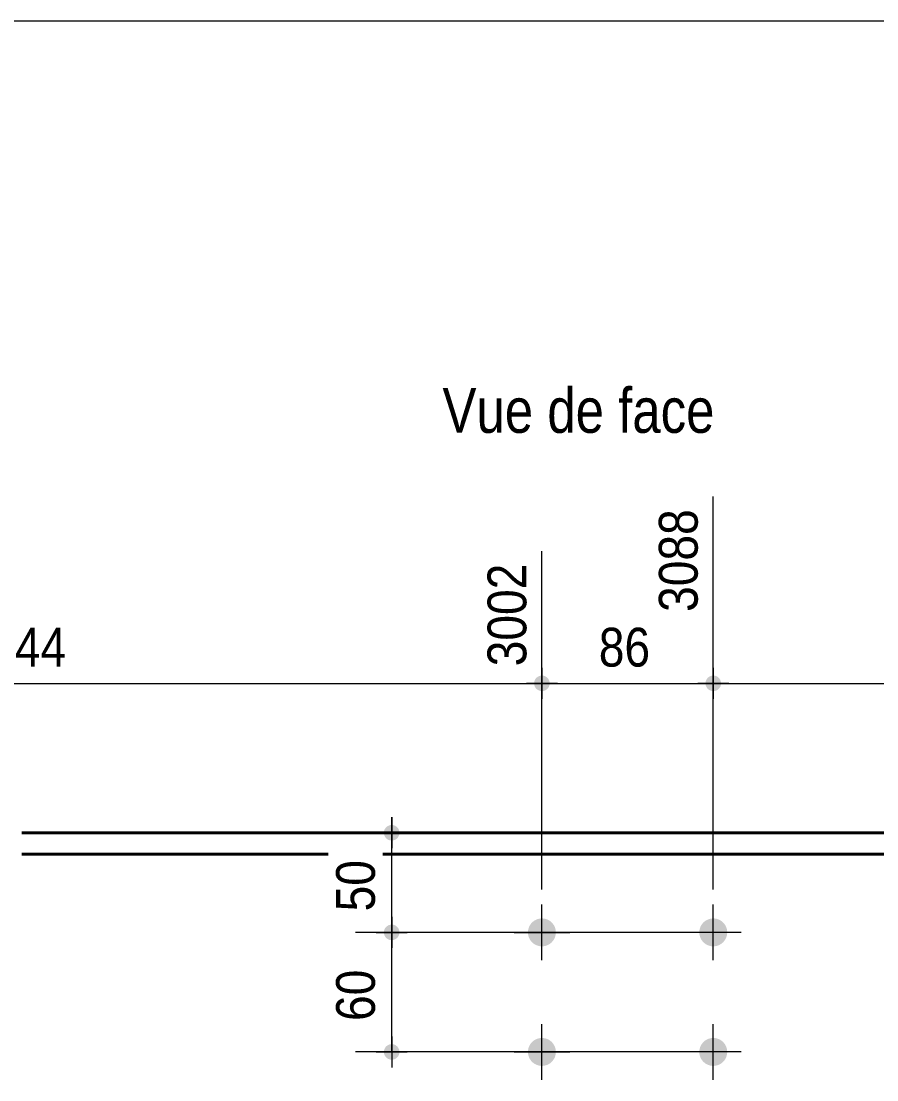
# Model space of a CAD drawing. Header units: millimetres. Extents: x 2 to 410, y 5 to 282.
# Drawn here: x 155.6 to 212.8, y 211.2 to 282 of the extents above; entities that cross this region are included whole.
import ezdxf

# ---------------------------------------------------------------- set-up
doc = ezdxf.new("R2010")
doc.units = ezdxf.units.MM
for name, color, linetype, lineweight in [('Autre type objet', 1, 'Continuous', 0), ('Boulon', 7, 'Continuous', 0), ('Cotation', 7, 'Continuous', 0), ('Feuille dessin', 5, 'Continuous', 0), ('Piece', 2, 'Continuous', 0)]:
    doc.layers.add(name, color=color, linetype=linetype, lineweight=lineweight)
doc.styles.add('ARIAL', font='ARIAL.TTF')
doc.styles.add('COMIC_SANS_MS', font='COMIC.TTF')

# ---------------------------------------------------------------- blocks, each defined once
blk = doc.blocks.new('*A2')
at = {"layer": 'Boulon'}
for points in [[(200.971, 221.067), (200.975, 221.113), (200.98, 221.158), (200.988, 221.203), (200.998, 221.248), (201.01, 221.292), (201.025, 221.336), (201.041, 221.378), (201.06, 221.42), (201.08, 221.461), (201.103, 221.501), (201.127, 221.54), (201.154, 221.577), (201.182, 221.613), (201.212, 221.648), (201.243, 221.681), (201.277, 221.713), (201.311, 221.743), (201.347, 221.771), (201.385, 221.797), (201.424, 221.822), (201.463, 221.844), (201.504, 221.865), (201.546, 221.884), (201.589, 221.9), (201.632, 221.914), (201.677, 221.927), (201.721, 221.937), (201.766, 221.945), (201.812, 221.95), (201.858, 221.954), (201.903, 221.955), (201.949, 221.954), (201.995, 221.95), (202.04, 221.945), (202.085, 221.937), (202.13, 221.927), (202.174, 221.914), (202.218, 221.9), (202.261, 221.884), (202.302, 221.865), (202.343, 221.844), (202.383, 221.822), (202.422, 221.797), (202.459, 221.771), (202.496, 221.743), (202.53, 221.713), (202.563, 221.681), (202.595, 221.648), (202.625, 221.613), (202.653, 221.577), (202.679, 221.54), (202.704, 221.501), (202.727, 221.461), (202.747, 221.42), (202.766, 221.378), (202.782, 221.336), (202.797, 221.292), (202.809, 221.248), (202.819, 221.203), (202.827, 221.158), (202.832, 221.113), (202.836, 221.067), (202.837, 221.021), (202.836, 220.976), (202.832, 220.93), (202.827, 220.884), (202.819, 220.839), (202.809, 220.795), (202.797, 220.75), (202.782, 220.707), (202.766, 220.664), (202.747, 220.622), (202.727, 220.581), (202.704, 220.541), (202.679, 220.503), (202.653, 220.465), (202.625, 220.429), (202.595, 220.395), (202.563, 220.361), (202.53, 220.33), (202.496, 220.3), (202.459, 220.272), (202.422, 220.245), (202.383, 220.221), (202.343, 220.198), (202.302, 220.178), (202.261, 220.159), (202.218, 220.143), (202.174, 220.128), (202.13, 220.116), (202.085, 220.106), (202.04, 220.098), (201.995, 220.092), (201.949, 220.089), (201.903, 220.088), (201.858, 220.089), (201.812, 220.092), (201.766, 220.098), (201.721, 220.106), (201.677, 220.116), (201.632, 220.128), (201.589, 220.143), (201.546, 220.159), (201.504, 220.178), (201.463, 220.198), (201.424, 220.221), (201.385, 220.245), (201.347, 220.272), (201.311, 220.3), (201.277, 220.33), (201.243, 220.361), (201.212, 220.395), (201.182, 220.429), (201.154, 220.465), (201.127, 220.503), (201.103, 220.541), (201.08, 220.581), (201.06, 220.622), (201.041, 220.664), (201.025, 220.707), (201.01, 220.75), (200.998, 220.795), (200.988, 220.839), (200.98, 220.884), (200.975, 220.93), (200.971, 220.976), (200.97, 221.021)], [(200.971, 213.067), (200.975, 213.113), (200.98, 213.158), (200.988, 213.203), (200.998, 213.248), (201.01, 213.292), (201.025, 213.336), (201.041, 213.378), (201.06, 213.42), (201.08, 213.461), (201.103, 213.501), (201.127, 213.54), (201.154, 213.577), (201.182, 213.613), (201.212, 213.648), (201.243, 213.681), (201.277, 213.713), (201.311, 213.743), (201.347, 213.771), (201.385, 213.797), (201.424, 213.822), (201.463, 213.844), (201.504, 213.865), (201.546, 213.884), (201.589, 213.9), (201.632, 213.914), (201.677, 213.927), (201.721, 213.937), (201.766, 213.945), (201.812, 213.95), (201.858, 213.954), (201.903, 213.955), (201.949, 213.954), (201.995, 213.95), (202.04, 213.945), (202.085, 213.937), (202.13, 213.927), (202.174, 213.914), (202.218, 213.9), (202.261, 213.884), (202.302, 213.865), (202.343, 213.844), (202.383, 213.822), (202.422, 213.797), (202.459, 213.771), (202.496, 213.743), (202.53, 213.713), (202.563, 213.681), (202.595, 213.648), (202.625, 213.613), (202.653, 213.577), (202.679, 213.54), (202.704, 213.501), (202.727, 213.461), (202.747, 213.42), (202.766, 213.378), (202.782, 213.336), (202.797, 213.292), (202.809, 213.248), (202.819, 213.203), (202.827, 213.158), (202.832, 213.113), (202.836, 213.067), (202.837, 213.021), (202.836, 212.976), (202.832, 212.93), (202.827, 212.884), (202.819, 212.839), (202.809, 212.795), (202.797, 212.75), (202.782, 212.707), (202.766, 212.664), (202.747, 212.622), (202.727, 212.581), (202.704, 212.541), (202.679, 212.503), (202.653, 212.465), (202.625, 212.429), (202.595, 212.395), (202.563, 212.361), (202.53, 212.33), (202.496, 212.3), (202.459, 212.272), (202.422, 212.245), (202.383, 212.221), (202.343, 212.198), (202.302, 212.178), (202.261, 212.159), (202.218, 212.143), (202.174, 212.128), (202.13, 212.116), (202.085, 212.106), (202.04, 212.098), (201.995, 212.092), (201.949, 212.089), (201.903, 212.088), (201.858, 212.089), (201.812, 212.092), (201.766, 212.098), (201.721, 212.106), (201.677, 212.116), (201.632, 212.128), (201.589, 212.143), (201.546, 212.159), (201.504, 212.178), (201.463, 212.198), (201.424, 212.221), (201.385, 212.245), (201.347, 212.272), (201.311, 212.3), (201.277, 212.33), (201.243, 212.361), (201.212, 212.395), (201.182, 212.429), (201.154, 212.465), (201.127, 212.503), (201.103, 212.541), (201.08, 212.581), (201.06, 212.622), (201.041, 212.664), (201.025, 212.707), (201.01, 212.75), (200.998, 212.795), (200.988, 212.839), (200.98, 212.884), (200.975, 212.93), (200.971, 212.976), (200.97, 213.021)]]:
    blk.add_hatch(color=256, dxfattribs=at).paths.add_polyline_path(points, flags=17)
at = {"layer": 'Boulon', "linetype": 'Continuous', "lineweight": 0}
for p, q in [((201.903, 219.155), (201.903, 222.888)), ((203.77, 221.021), (200.037, 221.021)), ((201.903, 211.155), (201.903, 214.888)), ((203.77, 213.021), (200.037, 213.021))]:
    blk.add_line(p, q, dxfattribs=at)
blk = doc.blocks.new('*A3')
at = {"layer": 'Boulon'}
for points in [[(189.505, 221.067), (189.508, 221.113), (189.514, 221.158), (189.521, 221.203), (189.531, 221.248), (189.544, 221.292), (189.558, 221.336), (189.574, 221.378), (189.593, 221.42), (189.614, 221.461), (189.636, 221.501), (189.661, 221.54), (189.687, 221.577), (189.715, 221.613), (189.745, 221.648), (189.777, 221.681), (189.81, 221.713), (189.845, 221.743), (189.881, 221.771), (189.918, 221.797), (189.957, 221.822), (189.997, 221.844), (190.038, 221.865), (190.08, 221.884), (190.122, 221.9), (190.166, 221.914), (190.21, 221.927), (190.255, 221.937), (190.3, 221.945), (190.345, 221.95), (190.391, 221.954), (190.437, 221.955), (190.483, 221.954), (190.528, 221.95), (190.574, 221.945), (190.619, 221.937), (190.664, 221.927), (190.708, 221.914), (190.751, 221.9), (190.794, 221.884), (190.836, 221.865), (190.877, 221.844), (190.917, 221.822), (190.955, 221.797), (190.993, 221.771), (191.029, 221.743), (191.064, 221.713), (191.097, 221.681), (191.128, 221.648), (191.158, 221.613), (191.186, 221.577), (191.213, 221.54), (191.237, 221.501), (191.26, 221.461), (191.28, 221.42), (191.299, 221.378), (191.316, 221.336), (191.33, 221.292), (191.342, 221.248), (191.352, 221.203), (191.36, 221.158), (191.366, 221.113), (191.369, 221.067), (191.37, 221.021), (191.369, 220.976), (191.366, 220.93), (191.36, 220.884), (191.352, 220.839), (191.342, 220.795), (191.33, 220.75), (191.316, 220.707), (191.299, 220.664), (191.28, 220.622), (191.26, 220.581), (191.237, 220.541), (191.213, 220.503), (191.186, 220.465), (191.158, 220.429), (191.128, 220.395), (191.097, 220.361), (191.064, 220.33), (191.029, 220.3), (190.993, 220.272), (190.955, 220.245), (190.917, 220.221), (190.877, 220.198), (190.836, 220.178), (190.794, 220.159), (190.751, 220.143), (190.708, 220.128), (190.664, 220.116), (190.619, 220.106), (190.574, 220.098), (190.528, 220.092), (190.483, 220.089), (190.437, 220.088), (190.391, 220.089), (190.345, 220.092), (190.3, 220.098), (190.255, 220.106), (190.21, 220.116), (190.166, 220.128), (190.122, 220.143), (190.08, 220.159), (190.038, 220.178), (189.997, 220.198), (189.957, 220.221), (189.918, 220.245), (189.881, 220.272), (189.845, 220.3), (189.81, 220.33), (189.777, 220.361), (189.745, 220.395), (189.715, 220.429), (189.687, 220.465), (189.661, 220.503), (189.636, 220.541), (189.614, 220.581), (189.593, 220.622), (189.574, 220.664), (189.558, 220.707), (189.544, 220.75), (189.531, 220.795), (189.521, 220.839), (189.514, 220.884), (189.508, 220.93), (189.505, 220.976), (189.503, 221.021)], [(189.505, 213.067), (189.508, 213.113), (189.514, 213.158), (189.521, 213.203), (189.531, 213.248), (189.544, 213.292), (189.558, 213.336), (189.574, 213.378), (189.593, 213.42), (189.614, 213.461), (189.636, 213.501), (189.661, 213.54), (189.687, 213.577), (189.715, 213.613), (189.745, 213.648), (189.777, 213.681), (189.81, 213.713), (189.845, 213.743), (189.881, 213.771), (189.918, 213.797), (189.957, 213.822), (189.997, 213.844), (190.038, 213.865), (190.08, 213.884), (190.122, 213.9), (190.166, 213.914), (190.21, 213.927), (190.255, 213.937), (190.3, 213.945), (190.345, 213.95), (190.391, 213.954), (190.437, 213.955), (190.483, 213.954), (190.528, 213.95), (190.574, 213.945), (190.619, 213.937), (190.664, 213.927), (190.708, 213.914), (190.751, 213.9), (190.794, 213.884), (190.836, 213.865), (190.877, 213.844), (190.917, 213.822), (190.955, 213.797), (190.993, 213.771), (191.029, 213.743), (191.064, 213.713), (191.097, 213.681), (191.128, 213.648), (191.158, 213.613), (191.186, 213.577), (191.213, 213.54), (191.237, 213.501), (191.26, 213.461), (191.28, 213.42), (191.299, 213.378), (191.316, 213.336), (191.33, 213.292), (191.342, 213.248), (191.352, 213.203), (191.36, 213.158), (191.366, 213.113), (191.369, 213.067), (191.37, 213.021), (191.369, 212.976), (191.366, 212.93), (191.36, 212.884), (191.352, 212.839), (191.342, 212.795), (191.33, 212.75), (191.316, 212.707), (191.299, 212.664), (191.28, 212.622), (191.26, 212.581), (191.237, 212.541), (191.213, 212.503), (191.186, 212.465), (191.158, 212.429), (191.128, 212.395), (191.097, 212.361), (191.064, 212.33), (191.029, 212.3), (190.993, 212.272), (190.955, 212.245), (190.917, 212.221), (190.877, 212.198), (190.836, 212.178), (190.794, 212.159), (190.751, 212.143), (190.708, 212.128), (190.664, 212.116), (190.619, 212.106), (190.574, 212.098), (190.528, 212.092), (190.483, 212.089), (190.437, 212.088), (190.391, 212.089), (190.345, 212.092), (190.3, 212.098), (190.255, 212.106), (190.21, 212.116), (190.166, 212.128), (190.122, 212.143), (190.08, 212.159), (190.038, 212.178), (189.997, 212.198), (189.957, 212.221), (189.918, 212.245), (189.881, 212.272), (189.845, 212.3), (189.81, 212.33), (189.777, 212.361), (189.745, 212.395), (189.715, 212.429), (189.687, 212.465), (189.661, 212.503), (189.636, 212.541), (189.614, 212.581), (189.593, 212.622), (189.574, 212.664), (189.558, 212.707), (189.544, 212.75), (189.531, 212.795), (189.521, 212.839), (189.514, 212.884), (189.508, 212.93), (189.505, 212.976), (189.503, 213.021)]]:
    blk.add_hatch(color=256, dxfattribs=at).paths.add_polyline_path(points, flags=17)
at = {"layer": 'Boulon', "linetype": 'Continuous', "lineweight": 0}
for p, q in [((190.437, 219.155), (190.437, 222.888)), ((188.57, 221.021), (192.303, 221.021)), ((190.437, 211.155), (190.437, 214.888)), ((188.57, 213.021), (192.303, 213.021))]:
    blk.add_line(p, q, dxfattribs=at)
blk = doc.blocks.new('*A8')
at = {"layer": 'Piece', "color": 2, "linetype": 'Continuous', "lineweight": 40}
for p, q in [((236.699365, 227.68799), (155.64079, 227.68799)), ((176.144447, 226.261323), (155.64079, 226.261323)), ((236.699365, 226.261323), (179.784447, 226.261323))]:
    blk.add_line(p, q, dxfattribs=at)
blk = doc.blocks.new('*A23')
at = {"layer": 'Feuille dessin', "linetype": 'Continuous', "lineweight": 0}
blk.add_line((405, 282), (5, 282), dxfattribs=at)
blk = doc.blocks.new('*A32')
at = {"layer": 'Cotation'}
for points in [[(120.719, 237.169), (120.694, 237.17), (120.669, 237.174), (120.643, 237.178), (120.618, 237.184), (120.594, 237.19), (120.57, 237.198), (120.546, 237.208), (120.523, 237.218), (120.5, 237.229), (120.478, 237.242), (120.456, 237.256), (120.435, 237.27), (120.415, 237.286), (120.396, 237.303), (120.377, 237.32), (120.36, 237.339), (120.343, 237.358), (120.327, 237.378), (120.312, 237.399), (120.299, 237.421), (120.286, 237.443), (120.275, 237.466), (120.264, 237.489), (120.255, 237.513), (120.247, 237.537), (120.24, 237.562), (120.235, 237.587), (120.23, 237.612), (120.227, 237.637), (120.225, 237.662), (120.225, 237.688), (120.225, 237.714), (120.227, 237.739), (120.23, 237.764), (120.235, 237.789), (120.24, 237.814), (120.247, 237.839), (120.255, 237.863), (120.264, 237.887), (120.275, 237.91), (120.286, 237.933), (120.299, 237.955), (120.312, 237.977), (120.327, 237.998), (120.343, 238.018), (120.36, 238.037), (120.377, 238.056), (120.396, 238.073), (120.415, 238.09), (120.435, 238.106), (120.456, 238.12), (120.478, 238.134), (120.5, 238.147), (120.523, 238.158), (120.546, 238.168), (120.57, 238.178), (120.594, 238.186), (120.618, 238.192), (120.643, 238.198), (120.669, 238.202), (120.694, 238.205), (120.719, 238.207), (120.745, 238.208), (120.77, 238.207), (120.796, 238.205), (120.821, 238.202), (120.846, 238.198), (120.871, 238.192), (120.896, 238.186), (120.92, 238.178), (120.944, 238.168), (120.967, 238.158), (120.99, 238.147), (121.012, 238.134), (121.034, 238.12), (121.055, 238.106), (121.075, 238.09), (121.094, 238.073), (121.113, 238.056), (121.13, 238.037), (121.147, 238.018), (121.163, 237.998), (121.177, 237.977), (121.191, 237.955), (121.203, 237.933), (121.215, 237.91), (121.225, 237.887), (121.234, 237.863), (121.242, 237.839), (121.249, 237.814), (121.255, 237.789), (121.259, 237.764), (121.262, 237.739), (121.264, 237.714), (121.265, 237.688), (121.264, 237.662), (121.262, 237.637), (121.259, 237.612), (121.255, 237.587), (121.249, 237.562), (121.242, 237.537), (121.234, 237.513), (121.225, 237.489), (121.215, 237.466), (121.203, 237.443), (121.191, 237.421), (121.177, 237.399), (121.163, 237.378), (121.147, 237.358), (121.13, 237.339), (121.113, 237.32), (121.094, 237.303), (121.075, 237.286), (121.055, 237.27), (121.034, 237.256), (121.012, 237.242), (120.99, 237.229), (120.967, 237.218), (120.944, 237.208), (120.92, 237.198), (120.896, 237.19), (120.871, 237.184), (120.846, 237.178), (120.821, 237.174), (120.796, 237.17), (120.77, 237.169), (120.745, 237.168)], [(190.411, 237.169), (190.386, 237.17), (190.36, 237.174), (190.335, 237.178), (190.31, 237.184), (190.286, 237.19), (190.262, 237.198), (190.238, 237.208), (190.214, 237.218), (190.192, 237.229), (190.169, 237.242), (190.148, 237.256), (190.127, 237.27), (190.107, 237.286), (190.088, 237.303), (190.069, 237.32), (190.051, 237.339), (190.035, 237.358), (190.019, 237.378), (190.004, 237.399), (189.991, 237.421), (189.978, 237.443), (189.967, 237.466), (189.956, 237.489), (189.947, 237.513), (189.939, 237.537), (189.932, 237.562), (189.927, 237.587), (189.922, 237.612), (189.919, 237.637), (189.917, 237.662), (189.917, 237.688), (189.917, 237.714), (189.919, 237.739), (189.922, 237.764), (189.927, 237.789), (189.932, 237.814), (189.939, 237.839), (189.947, 237.863), (189.956, 237.887), (189.967, 237.91), (189.978, 237.933), (189.991, 237.955), (190.004, 237.977), (190.019, 237.998), (190.035, 238.018), (190.051, 238.037), (190.069, 238.056), (190.088, 238.073), (190.107, 238.09), (190.127, 238.106), (190.148, 238.12), (190.169, 238.134), (190.192, 238.147), (190.214, 238.158), (190.238, 238.168), (190.262, 238.178), (190.286, 238.186), (190.31, 238.192), (190.335, 238.198), (190.36, 238.202), (190.386, 238.205), (190.411, 238.207), (190.437, 238.208), (190.462, 238.207), (190.488, 238.205), (190.513, 238.202), (190.538, 238.198), (190.563, 238.192), (190.588, 238.186), (190.612, 238.178), (190.636, 238.168), (190.659, 238.158), (190.682, 238.147), (190.704, 238.134), (190.726, 238.12), (190.747, 238.106), (190.767, 238.09), (190.786, 238.073), (190.804, 238.056), (190.822, 238.037), (190.839, 238.018), (190.854, 237.998), (190.869, 237.977), (190.883, 237.955), (190.895, 237.933), (190.907, 237.91), (190.917, 237.887), (190.926, 237.863), (190.934, 237.839), (190.941, 237.814), (190.947, 237.789), (190.951, 237.764), (190.954, 237.739), (190.956, 237.714), (190.957, 237.688), (190.956, 237.662), (190.954, 237.637), (190.951, 237.612), (190.947, 237.587), (190.941, 237.562), (190.934, 237.537), (190.926, 237.513), (190.917, 237.489), (190.907, 237.466), (190.895, 237.443), (190.883, 237.421), (190.869, 237.399), (190.854, 237.378), (190.839, 237.358), (190.822, 237.339), (190.804, 237.32), (190.786, 237.303), (190.767, 237.286), (190.747, 237.27), (190.726, 237.256), (190.704, 237.242), (190.682, 237.229), (190.659, 237.218), (190.636, 237.208), (190.612, 237.198), (190.588, 237.19), (190.563, 237.184), (190.538, 237.178), (190.513, 237.174), (190.488, 237.17), (190.462, 237.169), (190.437, 237.168)]]:
    blk.add_hatch(color=256, dxfattribs=at).paths.add_polyline_path(points, flags=17)
at = {"layer": 'Cotation', "linetype": 'Continuous', "lineweight": 0}
for p, q in [((120.745, 223.888), (120.745, 250.182)), ((190.437, 223.888), (190.437, 246.542)), ((120.745, 238.728), (120.745, 236.648)), ((190.437, 238.728), (190.437, 236.648)), ((121.785, 237.688), (119.705, 237.688)), ((120.745, 237.688), (119.705, 237.688)), ((120.745, 237.688), (190.437, 237.688)), ((191.477, 237.688), (189.397, 237.688)), ((190.437, 237.688), (191.477, 237.688))]:
    blk.add_line(p, q, dxfattribs=at)
at = {"layer": 'Cotation'}
for p in [(120.745, 237.688), (190.437, 237.688)]:
    blk.add_point(p, dxfattribs=at)
at = {"layer": 'Cotation', "style": 'ARIAL', "width": 0.85}
blk.add_text('3002', height=2.6, rotation=90.00021, dxfattribs=at).set_placement((189.397, 238.828))
blk.add_text('1344', height=2.6, dxfattribs=at).set_placement((151.734, 238.808))
blk = doc.blocks.new('*A33')
at = {"layer": 'Cotation'}
for points in [[(190.411, 237.169), (190.386, 237.17), (190.36, 237.174), (190.335, 237.178), (190.31, 237.184), (190.286, 237.19), (190.262, 237.198), (190.238, 237.208), (190.214, 237.218), (190.192, 237.229), (190.169, 237.242), (190.148, 237.256), (190.127, 237.27), (190.107, 237.286), (190.088, 237.303), (190.069, 237.32), (190.051, 237.339), (190.035, 237.358), (190.019, 237.378), (190.004, 237.399), (189.991, 237.421), (189.978, 237.443), (189.967, 237.466), (189.956, 237.489), (189.947, 237.513), (189.939, 237.537), (189.932, 237.562), (189.927, 237.587), (189.922, 237.612), (189.919, 237.637), (189.917, 237.662), (189.917, 237.688), (189.917, 237.714), (189.919, 237.739), (189.922, 237.764), (189.927, 237.789), (189.932, 237.814), (189.939, 237.839), (189.947, 237.863), (189.956, 237.887), (189.967, 237.91), (189.978, 237.933), (189.991, 237.955), (190.004, 237.977), (190.019, 237.998), (190.035, 238.018), (190.051, 238.037), (190.069, 238.056), (190.088, 238.073), (190.107, 238.09), (190.127, 238.106), (190.148, 238.12), (190.169, 238.134), (190.192, 238.147), (190.214, 238.158), (190.238, 238.168), (190.262, 238.178), (190.286, 238.186), (190.31, 238.192), (190.335, 238.198), (190.36, 238.202), (190.386, 238.205), (190.411, 238.207), (190.437, 238.208), (190.462, 238.207), (190.488, 238.205), (190.513, 238.202), (190.538, 238.198), (190.563, 238.192), (190.588, 238.186), (190.612, 238.178), (190.636, 238.168), (190.659, 238.158), (190.682, 238.147), (190.704, 238.134), (190.726, 238.12), (190.747, 238.106), (190.767, 238.09), (190.786, 238.073), (190.804, 238.056), (190.822, 238.037), (190.839, 238.018), (190.854, 237.998), (190.869, 237.977), (190.883, 237.955), (190.895, 237.933), (190.907, 237.91), (190.917, 237.887), (190.926, 237.863), (190.934, 237.839), (190.941, 237.814), (190.947, 237.789), (190.951, 237.764), (190.954, 237.739), (190.956, 237.714), (190.957, 237.688), (190.956, 237.662), (190.954, 237.637), (190.951, 237.612), (190.947, 237.587), (190.941, 237.562), (190.934, 237.537), (190.926, 237.513), (190.917, 237.489), (190.907, 237.466), (190.895, 237.443), (190.883, 237.421), (190.869, 237.399), (190.854, 237.378), (190.839, 237.358), (190.822, 237.339), (190.804, 237.32), (190.786, 237.303), (190.767, 237.286), (190.747, 237.27), (190.726, 237.256), (190.704, 237.242), (190.682, 237.229), (190.659, 237.218), (190.636, 237.208), (190.612, 237.198), (190.588, 237.19), (190.563, 237.184), (190.538, 237.178), (190.513, 237.174), (190.488, 237.17), (190.462, 237.169), (190.437, 237.168)], [(201.878, 237.169), (201.852, 237.17), (201.827, 237.174), (201.802, 237.178), (201.777, 237.184), (201.752, 237.19), (201.728, 237.198), (201.704, 237.208), (201.681, 237.218), (201.658, 237.229), (201.636, 237.242), (201.615, 237.256), (201.594, 237.27), (201.574, 237.286), (201.554, 237.303), (201.536, 237.32), (201.518, 237.339), (201.501, 237.358), (201.486, 237.378), (201.471, 237.399), (201.457, 237.421), (201.445, 237.443), (201.433, 237.466), (201.423, 237.489), (201.414, 237.513), (201.406, 237.537), (201.399, 237.562), (201.393, 237.587), (201.389, 237.612), (201.386, 237.637), (201.384, 237.662), (201.383, 237.688), (201.384, 237.714), (201.386, 237.739), (201.389, 237.764), (201.393, 237.789), (201.399, 237.814), (201.406, 237.839), (201.414, 237.863), (201.423, 237.887), (201.433, 237.91), (201.445, 237.933), (201.457, 237.955), (201.471, 237.977), (201.486, 237.998), (201.501, 238.018), (201.518, 238.037), (201.536, 238.056), (201.554, 238.073), (201.574, 238.09), (201.594, 238.106), (201.615, 238.12), (201.636, 238.134), (201.658, 238.147), (201.681, 238.158), (201.704, 238.168), (201.728, 238.178), (201.752, 238.186), (201.777, 238.192), (201.802, 238.198), (201.827, 238.202), (201.852, 238.205), (201.878, 238.207), (201.903, 238.208), (201.929, 238.207), (201.954, 238.205), (201.98, 238.202), (202.005, 238.198), (202.03, 238.192), (202.054, 238.186), (202.079, 238.178), (202.102, 238.168), (202.126, 238.158), (202.149, 238.147), (202.171, 238.134), (202.192, 238.12), (202.213, 238.106), (202.233, 238.09), (202.253, 238.073), (202.271, 238.056), (202.289, 238.037), (202.305, 238.018), (202.321, 237.998), (202.336, 237.977), (202.349, 237.955), (202.362, 237.933), (202.373, 237.91), (202.384, 237.887), (202.393, 237.863), (202.401, 237.839), (202.408, 237.814), (202.413, 237.789), (202.418, 237.764), (202.421, 237.739), (202.423, 237.714), (202.423, 237.688), (202.423, 237.662), (202.421, 237.637), (202.418, 237.612), (202.413, 237.587), (202.408, 237.562), (202.401, 237.537), (202.393, 237.513), (202.384, 237.489), (202.373, 237.466), (202.362, 237.443), (202.349, 237.421), (202.336, 237.399), (202.321, 237.378), (202.305, 237.358), (202.289, 237.339), (202.271, 237.32), (202.253, 237.303), (202.233, 237.286), (202.213, 237.27), (202.192, 237.256), (202.171, 237.242), (202.149, 237.229), (202.126, 237.218), (202.102, 237.208), (202.079, 237.198), (202.054, 237.19), (202.03, 237.184), (202.005, 237.178), (201.98, 237.174), (201.954, 237.17), (201.929, 237.169), (201.903, 237.168)]]:
    blk.add_hatch(color=256, dxfattribs=at).paths.add_polyline_path(points, flags=17)
at = {"layer": 'Cotation', "linetype": 'Continuous', "lineweight": 0}
for p, q in [((201.903, 223.888), (201.903, 250.182)), ((190.437, 223.888), (190.437, 246.542)), ((190.437, 238.728), (190.437, 236.648)), ((201.903, 238.728), (201.903, 236.648)), ((191.477, 237.688), (189.397, 237.688)), ((190.437, 237.688), (189.397, 237.688)), ((190.437, 237.688), (201.903, 237.688)), ((202.943, 237.688), (200.863, 237.688)), ((201.903, 237.688), (202.943, 237.688))]:
    blk.add_line(p, q, dxfattribs=at)
at = {"layer": 'Cotation'}
for p in [(190.437, 237.688), (201.903, 237.688)]:
    blk.add_point(p, dxfattribs=at)
at = {"layer": 'Cotation', "style": 'ARIAL', "width": 0.85}
blk.add_text('3088', height=2.6, rotation=90.00021, dxfattribs=at).set_placement((200.863, 242.468))
blk.add_text('86', height=2.6, dxfattribs=at).set_placement((194.242, 238.808))
blk = doc.blocks.new('*A34')
at = {"layer": 'Cotation'}
blk.add_hatch(color=256, dxfattribs=at).paths.add_polyline_path([(201.878, 237.169), (201.852, 237.17), (201.827, 237.174), (201.802, 237.178), (201.777, 237.184), (201.752, 237.19), (201.728, 237.198), (201.704, 237.208), (201.681, 237.218), (201.658, 237.229), (201.636, 237.242), (201.615, 237.256), (201.594, 237.27), (201.574, 237.286), (201.554, 237.303), (201.536, 237.32), (201.518, 237.339), (201.501, 237.358), (201.486, 237.378), (201.471, 237.399), (201.457, 237.421), (201.445, 237.443), (201.433, 237.466), (201.423, 237.489), (201.414, 237.513), (201.406, 237.537), (201.399, 237.562), (201.393, 237.587), (201.389, 237.612), (201.386, 237.637), (201.384, 237.662), (201.383, 237.688), (201.384, 237.714), (201.386, 237.739), (201.389, 237.764), (201.393, 237.789), (201.399, 237.814), (201.406, 237.839), (201.414, 237.863), (201.423, 237.887), (201.433, 237.91), (201.445, 237.933), (201.457, 237.955), (201.471, 237.977), (201.486, 237.998), (201.501, 238.018), (201.518, 238.037), (201.536, 238.056), (201.554, 238.073), (201.574, 238.09), (201.594, 238.106), (201.615, 238.12), (201.636, 238.134), (201.658, 238.147), (201.681, 238.158), (201.704, 238.168), (201.728, 238.178), (201.752, 238.186), (201.777, 238.192), (201.802, 238.198), (201.827, 238.202), (201.852, 238.205), (201.878, 238.207), (201.903, 238.208), (201.929, 238.207), (201.954, 238.205), (201.98, 238.202), (202.005, 238.198), (202.03, 238.192), (202.054, 238.186), (202.079, 238.178), (202.102, 238.168), (202.126, 238.158), (202.149, 238.147), (202.171, 238.134), (202.192, 238.12), (202.213, 238.106), (202.233, 238.09), (202.253, 238.073), (202.271, 238.056), (202.289, 238.037), (202.305, 238.018), (202.321, 237.998), (202.336, 237.977), (202.349, 237.955), (202.362, 237.933), (202.373, 237.91), (202.384, 237.887), (202.393, 237.863), (202.401, 237.839), (202.408, 237.814), (202.413, 237.789), (202.418, 237.764), (202.421, 237.739), (202.423, 237.714), (202.423, 237.688), (202.423, 237.662), (202.421, 237.637), (202.418, 237.612), (202.413, 237.587), (202.408, 237.562), (202.401, 237.537), (202.393, 237.513), (202.384, 237.489), (202.373, 237.466), (202.362, 237.443), (202.349, 237.421), (202.336, 237.399), (202.321, 237.378), (202.305, 237.358), (202.289, 237.339), (202.271, 237.32), (202.253, 237.303), (202.233, 237.286), (202.213, 237.27), (202.192, 237.256), (202.171, 237.242), (202.149, 237.229), (202.126, 237.218), (202.102, 237.208), (202.079, 237.198), (202.054, 237.19), (202.03, 237.184), (202.005, 237.178), (201.98, 237.174), (201.954, 237.17), (201.929, 237.169), (201.903, 237.168)], flags=17)
at = {"layer": 'Cotation', "linetype": 'Continuous', "lineweight": 0}
for p, q in [((201.903, 223.888), (201.903, 250.182)), ((201.903, 238.728), (201.903, 236.648)), ((202.943, 237.688), (200.863, 237.688)), ((201.903, 237.688), (200.863, 237.688)), ((201.903, 237.688), (359.22, 237.688))]:
    blk.add_line(p, q, dxfattribs=at)
at = {"layer": 'Cotation'}
blk.add_point((201.903, 237.688), dxfattribs=at)
blk = doc.blocks.new('*A39')
at = {"layer": 'Cotation'}
for points in [[(180.359, 220.502), (180.333, 220.504), (180.308, 220.507), (180.283, 220.511), (180.258, 220.517), (180.233, 220.524), (180.209, 220.532), (180.185, 220.541), (180.162, 220.551), (180.139, 220.563), (180.117, 220.575), (180.096, 220.589), (180.075, 220.604), (180.055, 220.619), (180.035, 220.636), (180.017, 220.654), (179.999, 220.672), (179.982, 220.691), (179.967, 220.712), (179.952, 220.732), (179.938, 220.754), (179.926, 220.776), (179.914, 220.799), (179.904, 220.822), (179.895, 220.846), (179.887, 220.87), (179.88, 220.895), (179.874, 220.92), (179.87, 220.945), (179.867, 220.97), (179.865, 220.996), (179.864, 221.021), (179.865, 221.047), (179.867, 221.072), (179.87, 221.098), (179.874, 221.123), (179.88, 221.148), (179.887, 221.172), (179.895, 221.197), (179.904, 221.22), (179.914, 221.244), (179.926, 221.266), (179.938, 221.289), (179.952, 221.31), (179.967, 221.331), (179.982, 221.351), (179.999, 221.371), (180.017, 221.389), (180.035, 221.407), (180.055, 221.423), (180.075, 221.439), (180.096, 221.454), (180.117, 221.467), (180.139, 221.48), (180.162, 221.491), (180.185, 221.502), (180.209, 221.511), (180.233, 221.519), (180.258, 221.526), (180.283, 221.531), (180.308, 221.536), (180.333, 221.539), (180.359, 221.541), (180.384, 221.541), (180.41, 221.541), (180.435, 221.539), (180.461, 221.536), (180.486, 221.531), (180.511, 221.526), (180.535, 221.519), (180.56, 221.511), (180.583, 221.502), (180.607, 221.491), (180.63, 221.48), (180.652, 221.467), (180.673, 221.454), (180.694, 221.439), (180.714, 221.423), (180.734, 221.407), (180.752, 221.389), (180.77, 221.371), (180.786, 221.351), (180.802, 221.331), (180.817, 221.31), (180.83, 221.289), (180.843, 221.266), (180.855, 221.244), (180.865, 221.22), (180.874, 221.197), (180.882, 221.172), (180.889, 221.148), (180.894, 221.123), (180.899, 221.098), (180.902, 221.072), (180.904, 221.047), (180.904, 221.021), (180.904, 220.996), (180.902, 220.97), (180.899, 220.945), (180.894, 220.92), (180.889, 220.895), (180.882, 220.87), (180.874, 220.846), (180.865, 220.822), (180.855, 220.799), (180.843, 220.776), (180.83, 220.754), (180.817, 220.732), (180.802, 220.712), (180.786, 220.691), (180.77, 220.672), (180.752, 220.654), (180.734, 220.636), (180.714, 220.619), (180.694, 220.604), (180.673, 220.589), (180.652, 220.575), (180.63, 220.563), (180.607, 220.551), (180.583, 220.541), (180.56, 220.532), (180.535, 220.524), (180.511, 220.517), (180.486, 220.511), (180.461, 220.507), (180.435, 220.504), (180.41, 220.502), (180.384, 220.501)], [(180.359, 212.502), (180.333, 212.504), (180.308, 212.507), (180.283, 212.511), (180.258, 212.517), (180.233, 212.524), (180.209, 212.532), (180.185, 212.541), (180.162, 212.551), (180.139, 212.563), (180.117, 212.575), (180.096, 212.589), (180.075, 212.604), (180.055, 212.619), (180.035, 212.636), (180.017, 212.654), (179.999, 212.672), (179.982, 212.691), (179.967, 212.712), (179.952, 212.732), (179.938, 212.754), (179.926, 212.776), (179.914, 212.799), (179.904, 212.822), (179.895, 212.846), (179.887, 212.87), (179.88, 212.895), (179.874, 212.92), (179.87, 212.945), (179.867, 212.97), (179.865, 212.996), (179.864, 213.021), (179.865, 213.047), (179.867, 213.072), (179.87, 213.098), (179.874, 213.123), (179.88, 213.148), (179.887, 213.172), (179.895, 213.197), (179.904, 213.22), (179.914, 213.244), (179.926, 213.266), (179.938, 213.289), (179.952, 213.31), (179.967, 213.331), (179.982, 213.351), (179.999, 213.371), (180.017, 213.389), (180.035, 213.407), (180.055, 213.423), (180.075, 213.439), (180.096, 213.454), (180.117, 213.467), (180.139, 213.48), (180.162, 213.491), (180.185, 213.502), (180.209, 213.511), (180.233, 213.519), (180.258, 213.526), (180.283, 213.531), (180.308, 213.536), (180.333, 213.539), (180.359, 213.541), (180.384, 213.541), (180.41, 213.541), (180.435, 213.539), (180.461, 213.536), (180.486, 213.531), (180.511, 213.526), (180.535, 213.519), (180.56, 213.511), (180.583, 213.502), (180.607, 213.491), (180.63, 213.48), (180.652, 213.467), (180.673, 213.454), (180.694, 213.439), (180.714, 213.423), (180.734, 213.407), (180.752, 213.389), (180.77, 213.371), (180.786, 213.351), (180.802, 213.331), (180.817, 213.31), (180.83, 213.289), (180.843, 213.266), (180.855, 213.244), (180.865, 213.22), (180.874, 213.197), (180.882, 213.172), (180.889, 213.148), (180.894, 213.123), (180.899, 213.098), (180.902, 213.072), (180.904, 213.047), (180.904, 213.021), (180.904, 212.996), (180.902, 212.97), (180.899, 212.945), (180.894, 212.92), (180.889, 212.895), (180.882, 212.87), (180.874, 212.846), (180.865, 212.822), (180.855, 212.799), (180.843, 212.776), (180.83, 212.754), (180.817, 212.732), (180.802, 212.712), (180.786, 212.691), (180.77, 212.672), (180.752, 212.654), (180.734, 212.636), (180.714, 212.619), (180.694, 212.604), (180.673, 212.589), (180.652, 212.575), (180.63, 212.563), (180.607, 212.551), (180.583, 212.541), (180.56, 212.532), (180.535, 212.524), (180.511, 212.517), (180.486, 212.511), (180.461, 212.507), (180.435, 212.504), (180.41, 212.502), (180.384, 212.501)]]:
    blk.add_hatch(color=256, dxfattribs=at).paths.add_polyline_path(points, flags=17)
at = {"layer": 'Cotation', "linetype": 'Continuous', "lineweight": 0}
for p, q in [((180.384, 222.061), (180.384, 219.981)), ((180.384, 221.021), (180.384, 222.061)), ((200.903, 221.021), (177.964, 221.021)), ((179.344, 221.021), (181.424, 221.021)), ((180.384, 213.021), (180.384, 221.021)), ((180.384, 214.061), (180.384, 211.981)), ((200.903, 213.021), (177.964, 213.021)), ((179.344, 213.021), (181.424, 213.021)), ((180.384, 213.021), (180.384, 211.981))]:
    blk.add_line(p, q, dxfattribs=at)
at = {"layer": 'Cotation'}
for p in [(180.384, 221.021), (180.384, 213.021)]:
    blk.add_point(p, dxfattribs=at)
at = {"layer": 'Cotation', "style": 'ARIAL', "width": 0.85}
blk.add_text('60', height=2.6, rotation=90.00021, dxfattribs=at).set_placement((179.264, 215.093))
blk = doc.blocks.new('*A40')
at = {"layer": 'Cotation'}
for points in [[(180.359, 227.169), (180.333, 227.17), (180.308, 227.174), (180.283, 227.178), (180.258, 227.184), (180.233, 227.19), (180.209, 227.198), (180.185, 227.208), (180.162, 227.218), (180.139, 227.229), (180.117, 227.242), (180.096, 227.256), (180.075, 227.27), (180.055, 227.286), (180.035, 227.303), (180.017, 227.32), (179.999, 227.339), (179.982, 227.358), (179.967, 227.378), (179.952, 227.399), (179.938, 227.421), (179.926, 227.443), (179.914, 227.466), (179.904, 227.489), (179.895, 227.513), (179.887, 227.537), (179.88, 227.562), (179.874, 227.587), (179.87, 227.612), (179.867, 227.637), (179.865, 227.662), (179.864, 227.688), (179.865, 227.714), (179.867, 227.739), (179.87, 227.764), (179.874, 227.789), (179.88, 227.814), (179.887, 227.839), (179.895, 227.863), (179.904, 227.887), (179.914, 227.91), (179.926, 227.933), (179.938, 227.955), (179.952, 227.977), (179.967, 227.998), (179.982, 228.018), (179.999, 228.037), (180.017, 228.056), (180.035, 228.073), (180.055, 228.09), (180.075, 228.106), (180.096, 228.12), (180.117, 228.134), (180.139, 228.147), (180.162, 228.158), (180.185, 228.168), (180.209, 228.178), (180.233, 228.186), (180.258, 228.192), (180.283, 228.198), (180.308, 228.202), (180.333, 228.205), (180.359, 228.207), (180.384, 228.208), (180.41, 228.207), (180.435, 228.205), (180.461, 228.202), (180.486, 228.198), (180.511, 228.192), (180.535, 228.186), (180.56, 228.178), (180.583, 228.168), (180.607, 228.158), (180.63, 228.147), (180.652, 228.134), (180.673, 228.12), (180.694, 228.106), (180.714, 228.09), (180.734, 228.073), (180.752, 228.056), (180.77, 228.037), (180.786, 228.018), (180.802, 227.998), (180.817, 227.977), (180.83, 227.955), (180.843, 227.933), (180.855, 227.91), (180.865, 227.887), (180.874, 227.863), (180.882, 227.839), (180.889, 227.814), (180.894, 227.789), (180.899, 227.764), (180.902, 227.739), (180.904, 227.714), (180.904, 227.688), (180.904, 227.662), (180.902, 227.637), (180.899, 227.612), (180.894, 227.587), (180.889, 227.562), (180.882, 227.537), (180.874, 227.513), (180.865, 227.489), (180.855, 227.466), (180.843, 227.443), (180.83, 227.421), (180.817, 227.399), (180.802, 227.378), (180.786, 227.358), (180.77, 227.339), (180.752, 227.32), (180.734, 227.303), (180.714, 227.286), (180.694, 227.27), (180.673, 227.256), (180.652, 227.242), (180.63, 227.229), (180.607, 227.218), (180.583, 227.208), (180.56, 227.198), (180.535, 227.19), (180.511, 227.184), (180.486, 227.178), (180.461, 227.174), (180.435, 227.17), (180.41, 227.169), (180.384, 227.168)], [(180.359, 220.502), (180.333, 220.504), (180.308, 220.507), (180.283, 220.511), (180.258, 220.517), (180.233, 220.524), (180.209, 220.532), (180.185, 220.541), (180.162, 220.551), (180.139, 220.563), (180.117, 220.575), (180.096, 220.589), (180.075, 220.604), (180.055, 220.619), (180.035, 220.636), (180.017, 220.654), (179.999, 220.672), (179.982, 220.691), (179.967, 220.712), (179.952, 220.732), (179.938, 220.754), (179.926, 220.776), (179.914, 220.799), (179.904, 220.822), (179.895, 220.846), (179.887, 220.87), (179.88, 220.895), (179.874, 220.92), (179.87, 220.945), (179.867, 220.97), (179.865, 220.996), (179.864, 221.021), (179.865, 221.047), (179.867, 221.072), (179.87, 221.098), (179.874, 221.123), (179.88, 221.148), (179.887, 221.172), (179.895, 221.197), (179.904, 221.22), (179.914, 221.244), (179.926, 221.266), (179.938, 221.289), (179.952, 221.31), (179.967, 221.331), (179.982, 221.351), (179.999, 221.371), (180.017, 221.389), (180.035, 221.407), (180.055, 221.423), (180.075, 221.439), (180.096, 221.454), (180.117, 221.467), (180.139, 221.48), (180.162, 221.491), (180.185, 221.502), (180.209, 221.511), (180.233, 221.519), (180.258, 221.526), (180.283, 221.531), (180.308, 221.536), (180.333, 221.539), (180.359, 221.541), (180.384, 221.541), (180.41, 221.541), (180.435, 221.539), (180.461, 221.536), (180.486, 221.531), (180.511, 221.526), (180.535, 221.519), (180.56, 221.511), (180.583, 221.502), (180.607, 221.491), (180.63, 221.48), (180.652, 221.467), (180.673, 221.454), (180.694, 221.439), (180.714, 221.423), (180.734, 221.407), (180.752, 221.389), (180.77, 221.371), (180.786, 221.351), (180.802, 221.331), (180.817, 221.31), (180.83, 221.289), (180.843, 221.266), (180.855, 221.244), (180.865, 221.22), (180.874, 221.197), (180.882, 221.172), (180.889, 221.148), (180.894, 221.123), (180.899, 221.098), (180.902, 221.072), (180.904, 221.047), (180.904, 221.021), (180.904, 220.996), (180.902, 220.97), (180.899, 220.945), (180.894, 220.92), (180.889, 220.895), (180.882, 220.87), (180.874, 220.846), (180.865, 220.822), (180.855, 220.799), (180.843, 220.776), (180.83, 220.754), (180.817, 220.732), (180.802, 220.712), (180.786, 220.691), (180.77, 220.672), (180.752, 220.654), (180.734, 220.636), (180.714, 220.619), (180.694, 220.604), (180.673, 220.589), (180.652, 220.575), (180.63, 220.563), (180.607, 220.551), (180.583, 220.541), (180.56, 220.532), (180.535, 220.524), (180.511, 220.517), (180.486, 220.511), (180.461, 220.507), (180.435, 220.504), (180.41, 220.502), (180.384, 220.501)]]:
    blk.add_hatch(color=256, dxfattribs=at).paths.add_polyline_path(points, flags=17)
at = {"layer": 'Cotation', "linetype": 'Continuous', "lineweight": 0}
for p, q in [((180.384, 228.728), (180.384, 226.648)), ((180.384, 227.688), (180.384, 228.728)), ((179.989, 227.688), (177.964, 227.688)), ((179.344, 227.688), (181.424, 227.688)), ((180.384, 221.021), (180.384, 227.688)), ((180.384, 222.061), (180.384, 219.981)), ((200.903, 221.021), (177.964, 221.021)), ((179.344, 221.021), (181.424, 221.021)), ((180.384, 221.021), (180.384, 219.981))]:
    blk.add_line(p, q, dxfattribs=at)
at = {"layer": 'Cotation'}
for p in [(180.384, 227.688), (180.384, 221.021)]:
    blk.add_point(p, dxfattribs=at)
at = {"layer": 'Cotation', "style": 'ARIAL', "width": 0.85}
blk.add_text('50', height=2.6, rotation=90.00021, dxfattribs=at).set_placement((179.264, 222.426))
blk = doc.blocks.new('*A51')
at = {"layer": 'Autre type objet', "style": 'COMIC_SANS_MS', "width": 0.85}
blk.add_text('Vue de face', height=3, dxfattribs=at).set_placement((183.783186, 254.451661))

msp = doc.modelspace()

# ---------------------------------------------------------------- block references
at = {"lineweight": 0}
for name in ['*A23', '*A51', '*A32', '*A33', '*A34', '*A40', '*A8', '*A3', '*A2', '*A39']:
    msp.add_blockref(name, (0, 0), dxfattribs=at)

doc.saveas('drawing.dxf')
